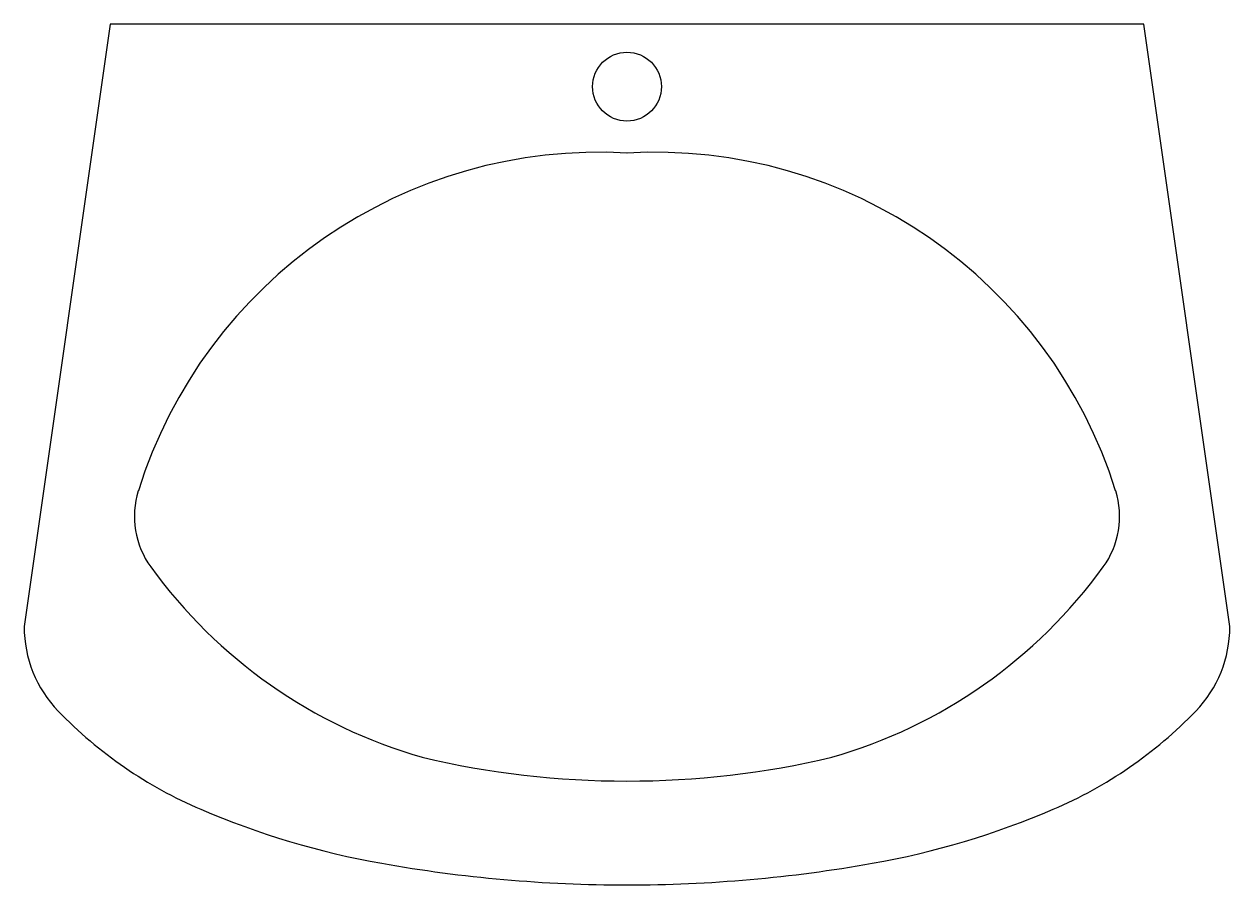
# Model space of a CAD drawing. Extents: x -0.35 to 0.35, y -0.5 to 0.
import ezdxf

# ---------------------------------------------------------------- set-up
doc = ezdxf.new("R2010")
doc.units = 0
doc.layers.add('SN', color=7, linetype='CONTINUOUS')

msp = doc.modelspace()

# ---------------------------------------------------------------- linework, layer by layer
at = {"layer": 'SN', "color": 0}
msp.add_lwpolyline([(-0.3, 0), (-0.35, -0.35, 0.194489), (-0.33017, -0.39906, 0.099714), (-0.24749, -0.45607, 0.057363), (-0.1424, -0.48746, 0.043951), (0, -0.5, 0.043951), (0.1424, -0.48746, 0.057363), (0.24749, -0.45607, 0.099714), (0.33017, -0.39906, 0.194489), (0.35, -0.35), (0.3, 0)], format="xyb", close=True, dxfattribs=at)
msp.add_circle((0, -0.03631), 0.02, dxfattribs=at)
for centre, radius, start, end in [((-0.01617, -0.35471), 0.28028, 86.69211, 162.6423), ((0.01617, -0.35471), 0.28028, 17.3577, 93.30789), ((-0.23597, -0.286), 0.05, 162.6423, 215.88447), ((0.23597, -0.286), 0.05, 324.11553, 17.3577), ((-0.03765, -0.14253), 0.29477, 215.88447, 253.9823), ((0.03765, -0.14253), 0.29477, 286.0177, 324.11553), ((0, 0.07894), 0.51864, 256.73634, 283.26366)]:
    msp.add_arc(centre, radius, start, end, dxfattribs=at)

doc.saveas('drawing.dxf')
